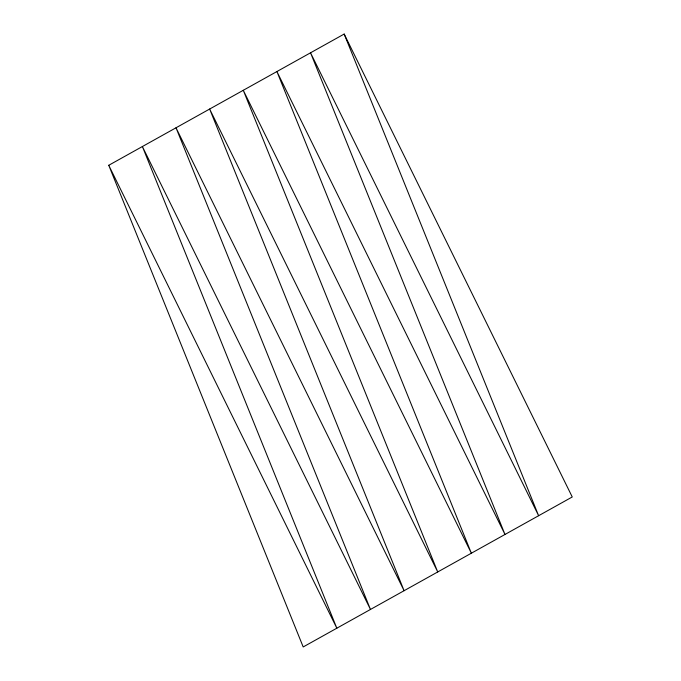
<?xml version="1.0" encoding="UTF-8"?>
<svg xmlns="http://www.w3.org/2000/svg" width="681" height="681" viewBox="0 0 681 681"><rect width="100%" height="100%" fill="white"/><g stroke="black" fill="none" stroke-linecap="round" stroke-linejoin="round"><path stroke-width="1.02" d="M108.747 165.287L344.169 34.05L572.253 496.968L303.198 646.95L108.747 165.287L336.831 628.205L142.38 146.534L370.464 609.452L176.013 127.79L404.088 590.708L209.646 109.045L437.721 571.955L243.279 90.292L471.354 553.21L276.912 71.548L504.987 534.466L310.536 52.795L538.62 515.713L344.169 34.05"/></g></svg>
